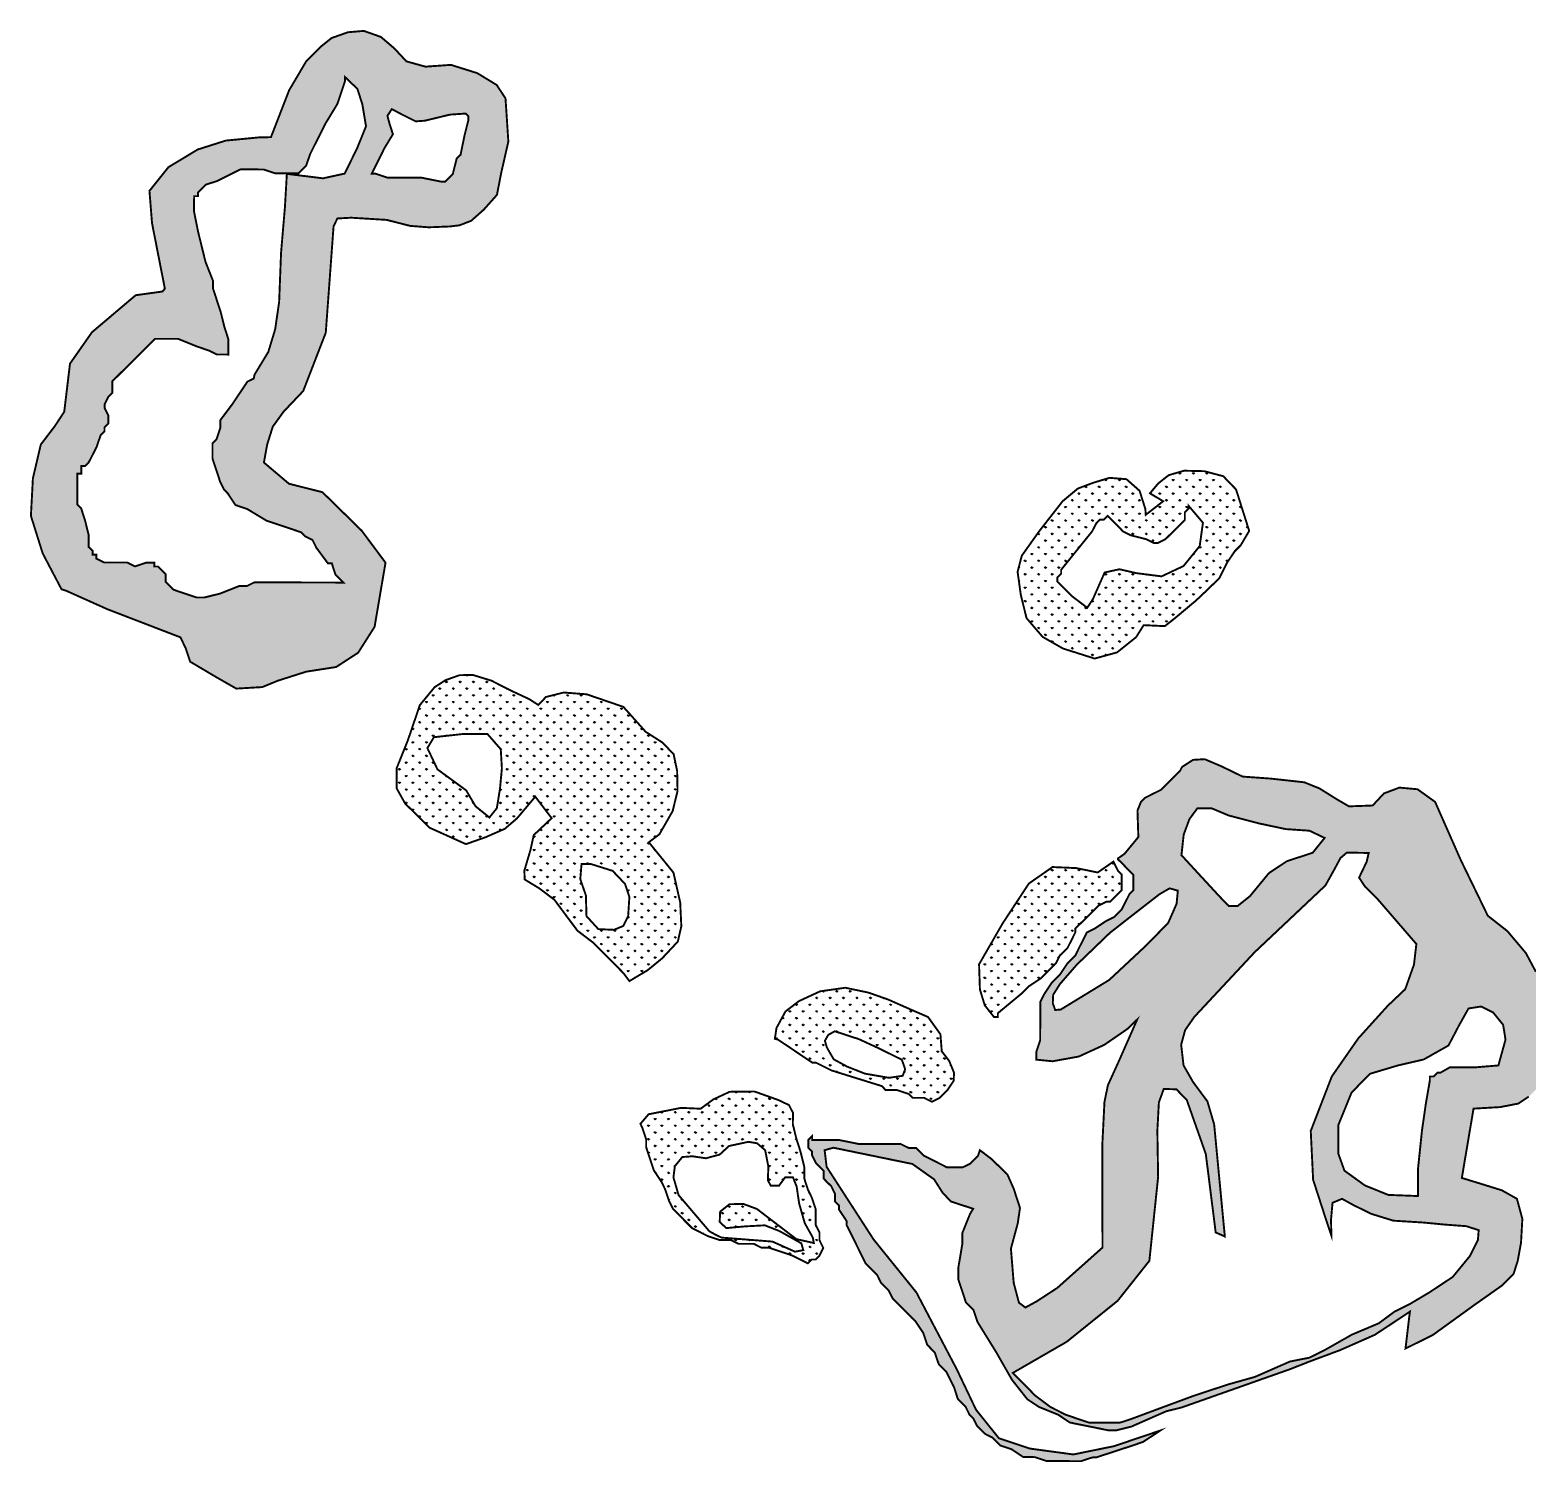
# Model space of a CAD drawing. Header units: metres. Extents: x 319750 to 415268, y 1725605 to 1842937.
# Drawn here: x 357068 to 358642, y 1741852 to 1743358 of the extents above; entities that cross this region are included whole.
import ezdxf

# ---------------------------------------------------------------- set-up
doc = ezdxf.new("R2010")
doc.units = ezdxf.units.M
doc.header["$MEASUREMENT"] = 0
doc.layers.add('MANGROOVES BUFFER ZONE', color=120, linetype='Continuous')

msp = doc.modelspace()

# ---------------------------------------------------------------- hatches: boundary and pattern name
at = {"layer": 'MANGROOVES BUFFER ZONE'}
h = msp.add_hatch(dxfattribs=at)
h.set_pattern_fill('GRASS', color=256, scale=10)
h.paths.add_polyline_path([(357559, 1743184.6), (357563.5, 1743207.8), (357571, 1743240.7), (357568, 1743286.1), (357558.7, 1743300.2), (357538.3, 1743312.6), (357510.6, 1743321.3), (357483.9, 1743319.4), (357463.8, 1743325), (357451.3, 1743338.5), (357437, 1743350.7), (357419.1, 1743357), (357402.4, 1743355.6), (357385.2, 1743349.5), (357374.6, 1743341), (357358.4, 1743324.8), (357340.6, 1743294.6), (357321.5, 1743245.3), (357308.6, 1743245), (357274.1, 1743241.7), (357244.5, 1743232.3), (357213.7, 1743213.7), (357193.8, 1743188.8), (357196.5, 1743154.8), (357210, 1743086), (357207.5, 1743083), (357179.3, 1743079.1), (357133.4, 1743040.2), (357110.3, 1743007.2), (357104.2, 1742956.5), (357094.3, 1742941.4), (357079.6, 1742922.1), (357071.3, 1742886.6), (357069.2, 1742847.1), (357081.6, 1742807.6), (357101.4, 1742769.9), (357106, 1742768.5), (357150, 1742748.8), (357226.4, 1742719.4), (357232, 1742707.6), (357236.6, 1742693.8), (357262.9, 1742678.2), (357285.1, 1742665.5), (357312.4, 1742667.1), (357328.7, 1742673.8), (357358.5, 1742683.3), (357390, 1742688.2), (357413.1, 1742703.2), (357430.4, 1742730.4), (357441.9, 1742797.9), (357416.9, 1742831.5), (357375.6, 1742872), (357340.4, 1742880.9), (357314.1, 1742903.2), (357317.5, 1742922), (357323.4, 1742940.9), (357334.8, 1742956.7), (357355.4, 1742978.4), (357379.1, 1743039.7), (357387.3, 1743151.5), (357391.3, 1743159.8), (357405.7, 1743160.6), (357443.1, 1743158.3), (357467.8, 1743152), (357487.3, 1743150.5), (357509.6, 1743151.4), (357519.6, 1743152.6), (357532, 1743157.4), (357545.2, 1743169.1)])
h.paths.add_polyline_path([(357455.8, 1743202.7), (357443.6, 1743202.8), (357431.5, 1743206.9), (357427.4, 1743206.9), (357440.7, 1743233.6), (357449.7, 1743248.4), (357446.5, 1743258.1), (357443.9, 1743267.7), (357448.5, 1743274.8), (357459.4, 1743269), (357473.6, 1743261.9), (357483.3, 1743262.6), (357509.7, 1743269), (357526.3, 1743270.1), (357529, 1743267.4), (357529, 1743263.3), (357524.9, 1743247.1), (357520.8, 1743226.8), (357516.7, 1743222.8), (357512.6, 1743206.6), (357508.5, 1743202.5), (357504.5, 1743198.5), (357500.4, 1743198.5), (357480.1, 1743202.6)], flags=16)
h.paths.add_polyline_path([(357399, 1743207), (357376.2, 1743202), (357338.2, 1743206.7), (357336.2, 1743172.1), (357332.1, 1743123.6), (357330.1, 1743072.1), (357325.9, 1743043.2), (357318.7, 1743019.5), (357304.3, 1742995.7), (357303.4, 1742991.5), (357296.8, 1742988.3), (357280.5, 1742964), (357268.3, 1742947.8), (357268.3, 1742939.7), (357264.2, 1742927.5), (357260.1, 1742923.5), (357260.1, 1742919.4), (357260.1, 1742907.3), (357264.1, 1742895.1), (357268.1, 1742882.9), (357272.1, 1742874.8), (357276.1, 1742870.7), (357284.2, 1742858.5), (357296.4, 1742854.4), (357316.6, 1742842.2), (357340.9, 1742834), (357353.1, 1742829.9), (357357.1, 1742825.8), (357365.2, 1742821.7), (357369.2, 1742813.6), (357381.3, 1742797.3), (357385.4, 1742797.3), (357389.4, 1742785.1), (357393.5, 1742781), (357397.5, 1742777), (357393.4, 1742777), (357356.9, 1742777.1), (357332.6, 1742777.2), (357320.4, 1742777.2), (357304.2, 1742777.3), (357296.1, 1742773.3), (357288, 1742773.3), (357267.7, 1742765.3), (357251.4, 1742761.3), (357247.4, 1742761.3), (357243.3, 1742761.3), (357231.2, 1742765.4), (357219, 1742769.5), (357215, 1742773.6), (357210.9, 1742777.6), (357210.9, 1742781.7), (357210.9, 1742785.7), (357206.9, 1742789.8), (357202.9, 1742793.9), (357198.8, 1742793.9), (357198.8, 1742798), (357190.7, 1742798), (357178.5, 1742794), (357170.4, 1742798.1), (357166.4, 1742798.1), (357154.2, 1742798.1), (357146.1, 1742798.1), (357138, 1742802.2), (357138, 1742806.3), (357134, 1742806.3), (357134, 1742810.4), (357129.9, 1742814.4), (357129.9, 1742818.5), (357130, 1742826.6), (357126, 1742842.8), (357122, 1742855), (357117.9, 1742859.1), (357117.9, 1742863.2), (357118, 1742871.3), (357118, 1742883.4), (357118, 1742887.5), (357118, 1742891.6), (357122.1, 1742891.5), (357122.1, 1742895.6), (357122.1, 1742899.7), (357126.2, 1742899.6), (357130.2, 1742903.7), (357134.3, 1742911.8), (357138.4, 1742919.9), (357142.5, 1742932), (357146.6, 1742936.1), (357146.6, 1742940.1), (357150.7, 1742944.2), (357150.7, 1742948.2), (357150.7, 1742952.3), (357146.7, 1742960.4), (357146.7, 1742964.5), (357150.8, 1742972.6), (357154.8, 1742976.6), (357154.9, 1742980.7), (357154.9, 1742984.7), (357154.9, 1742988.8), (357159, 1742992.8), (357183.4, 1743017.1), (357195.6, 1743029.2), (357199.7, 1743033.2), (357207.8, 1743033.2), (357211.8, 1743033.2), (357224, 1743033.2), (357244.2, 1743025), (357256.4, 1743020.9), (357264.5, 1743016.8), (357268.6, 1743016.8), (357272.6, 1743016.8), (357276.7, 1743016.7), (357276.7, 1743020.8), (357276.7, 1743024.9), (357276.7, 1743028.9), (357276.7, 1743033), (357272.7, 1743045.2), (357268.7, 1743061.4), (357260.7, 1743085.8), (357260.7, 1743093.9), (357252.7, 1743114.2), (357244.7, 1743146.7), (357240.7, 1743167), (357240.7, 1743175.1), (357240.7, 1743179.1), (357240.8, 1743183.2), (357244.8, 1743183.2), (357244.8, 1743187.2), (357253, 1743195.3), (357265.2, 1743199.3), (357281.4, 1743207.4), (357289.5, 1743211.4), (357297.6, 1743211.4), (357313.9, 1743211.3), (357326, 1743207.2), (357334.1, 1743207.2), (357342.2, 1743207.2), (357346.3, 1743207.2), (357350.4, 1743207.2), (357354.4, 1743211.2), (357358.5, 1743215.2), (357362.6, 1743227.4), (357378.9, 1743259.8), (357391.2, 1743280), (357399.4, 1743304.3), (357399.4, 1743308.4), (357412.3, 1743296.1), (357417.5, 1743280), (357421.4, 1743256.8), (357412.3, 1743234.2)], flags=16)
h = msp.add_hatch(dxfattribs=at)
h.set_pattern_fill('GRASS', color=256, scale=10)
h.paths.add_polyline_path([(358335.8, 1742874.9), (358322.4, 1742888.8), (358302.4, 1742894.1), (358281.1, 1742894.6), (358265, 1742889.9), (358254, 1742881.2), (358245.3, 1742870.8), (358259.2, 1742862.5), (358240.9, 1742848.2), (358240.5, 1742854.3), (358234.4, 1742873.5), (358220.6, 1742885.7), (358202.7, 1742887.1), (358185.7, 1742881.9), (358169.6, 1742875.9), (358153.5, 1742862.5), (358128.5, 1742830.4), (358110.6, 1742805.2), (358106.2, 1742788.3), (358109.6, 1742763.9), (358115.6, 1742739.6), (358132.5, 1742719.9), (358153.8, 1742707.7), (358187.2, 1742697.1), (358210.8, 1742703.6), (358230.8, 1742719.6), (358238.7, 1742732.2), (358260.9, 1742731.2), (358270.9, 1742739), (358293.6, 1742758), (358306, 1742769.7), (358314.2, 1742777.7), (358318.3, 1742781.8), (358326.4, 1742798), (358334.6, 1742810.1), (358340.7, 1742816.2), (358349.6, 1742831.3)])
h.paths.add_polyline_path([(358184.6, 1742830.9), (358188.7, 1742839), (358192.7, 1742843.1), (358196.8, 1742843.1), (358200.9, 1742847.1), (358204.9, 1742843), (358208.9, 1742839), (358213, 1742834.9), (358217, 1742830.8), (358225.1, 1742826.7), (358241.3, 1742822.6), (358249.4, 1742818.5), (358253.5, 1742818.5), (358261.6, 1742822.6), (358273.8, 1742834.7), (358282, 1742842.8), (358282, 1742850.9), (358286.1, 1742854.9), (358286.1, 1742857.5), (358301, 1742839.9), (358297.6, 1742815.4), (358280.6, 1742794.4), (358257.5, 1742783.5), (358231, 1742786.9), (358213.3, 1742791), (358197.7, 1742787.6), (358185.4, 1742759.7), (358179.4, 1742750.5), (358164.1, 1742762.1), (358151.9, 1742774.3), (358147.9, 1742778.3), (358147.9, 1742782.4), (358152, 1742786.4), (358152, 1742790.5)], flags=16)
h = msp.add_hatch(dxfattribs=at)
h.set_pattern_fill('GRASS', color=256, scale=10)
h.paths.add_polyline_path([(357743.7, 1742536.8), (357748.8, 1742557.8), (357748.4, 1742578.8), (357744.7, 1742596.6), (357732.8, 1742608.9), (357715.3, 1742620.1), (357691.9, 1742646.3), (357653.4, 1742659.5), (357629.2, 1742661.4), (357610.5, 1742656.7), (357602.5, 1742648.3), (357593, 1742654.4), (357572.5, 1742664), (357553.1, 1742673.9), (357533.5, 1742679.9), (357519.6, 1742679.6), (357505, 1742674.4), (357493.5, 1742667), (357478, 1742648.2), (357465.3, 1742610.9), (357453.7, 1742582.1), (357453.7, 1742560.5), (357462.5, 1742544.7), (357488.3, 1742519.2), (357526.4, 1742502), (357546.9, 1742509.2), (357567.3, 1742518.1), (357580.1, 1742529.1), (357599.3, 1742551.9), (357616.5, 1742529.3), (357597.7, 1742511.5), (357594.2, 1742495.7), (357587.8, 1742474), (357588.2, 1742464.8), (357603.2, 1742455.7), (357619.4, 1742443.5), (357631.5, 1742427.2), (357643.6, 1742411), (357659.8, 1742398.7), (357676, 1742382.5), (357692.1, 1742366.2), (357698.2, 1742358), (357717.3, 1742369.4), (357732.5, 1742381.8), (357749.1, 1742399.5), (357752.8, 1742415.7), (357751.6, 1742440.7), (357744.5, 1742472.1), (357718.6, 1742504), (357729.8, 1742512.4)])
h.paths.add_polyline_path([(357680.6, 1742473.9), (357693.6, 1742460.2), (357698.2, 1742446.5), (357696.9, 1742426.3), (357691.7, 1742415.9), (357681.9, 1742411.9), (357665.6, 1742412.6), (357653.1, 1742426.3), (357652.5, 1742447.8), (357646.6, 1742465.4), (357647.9, 1742481.1), (357657.7, 1742481.1)], flags=16)
h.paths.add_polyline_path([(357558.9, 1742539.8), (357551.1, 1742530), (357536.5, 1742541.8), (357526.7, 1742558.5), (357496.5, 1742580.6), (357485.9, 1742603), (357492.8, 1742614.4), (357522.6, 1742617.7), (357549.1, 1742617.7), (357563, 1742601.8), (357564.2, 1742581.8), (357562.2, 1742560.2)], flags=16)
h = msp.add_hatch(dxfattribs=at)
h.set_pattern_fill('GRASS', color=256, scale=10)
h.paths.add_polyline_path([(358620.9, 1742410.6), (358600.4, 1742426.7), (358572.1, 1742485), (358545, 1742546.4), (358526.5, 1742559.7), (358507.4, 1742561.4), (358491.2, 1742555.3), (358479.4, 1742542.6), (358454.5, 1742541.7), (358441.6, 1742549.2), (358423.6, 1742560.5), (358407.5, 1742567), (358372.1, 1742570.9), (358342.7, 1742573), (358320.5, 1742583.8), (358302.8, 1742591.3), (358290.6, 1742590.6), (358279, 1742583.1), (358277, 1742579.1), (358268.8, 1742571), (358264.8, 1742567), (358256.6, 1742558.9), (358248.5, 1742554.9), (358240.4, 1742550.8), (358235.8, 1742546.3), (358232.2, 1742537.3), (358233.1, 1742509.4), (358218.6, 1742491.8), (358211.7, 1742487), (358211.7, 1742486), (358215.8, 1742482), (358219.8, 1742477.9), (358223.9, 1742473.8), (358227.9, 1742469.7), (358227.9, 1742461.6), (358227.8, 1742453.5), (358223.8, 1742449.5), (358219.7, 1742441.4), (358215.6, 1742433.3), (358207.5, 1742425.2), (358199.3, 1742421.2), (358187.1, 1742413.1), (358179, 1742409.1), (358174.9, 1742401), (358170.8, 1742392.9), (358166.8, 1742384.8), (358158.6, 1742376.7), (358150.5, 1742364.5), (358142.3, 1742356.5), (358134.2, 1742344.3), (358130.1, 1742336.2), (358130.1, 1742332.2), (358130, 1742324), (358130, 1742320), (358130, 1742315.9), (358130, 1742311.9), (358129.9, 1742295.6), (358125.8, 1742283.5), (358125.8, 1742275.4), (358143, 1742273.7), (358170.6, 1742278.7), (358197.4, 1742291), (358221.5, 1742307.6), (358231.9, 1742317.6), (358212.8, 1742274.2), (358201.1, 1742248.5), (358197.5, 1742231), (358195.3, 1742187), (358195.4, 1742077.8), (358147.9, 1742035.4), (358126.3, 1742021.3), (358114.4, 1742014.8), (358107.6, 1742019.9), (358102.1, 1742040.8), (358099.2, 1742076.7), (358106.4, 1742103.4), (358108.7, 1742119.5), (358102.2, 1742139.5), (358095.5, 1742154.7), (358078.8, 1742170.9), (358066.6, 1742180.2), (358064.6, 1742174.2), (358056.5, 1742166.1), (358048.3, 1742162.1), (358040.2, 1742162.1), (358032.1, 1742162.1), (358024, 1742166.2), (358015.9, 1742170.3), (358007.8, 1742174.4), (357999.7, 1742182.5), (357991.6, 1742182.6), (357983.5, 1742186.6), (357971.4, 1742186.7), (357955.1, 1742186.7), (357938.9, 1742186.8), (357918.6, 1742190.9), (357902.4, 1742191), (357890.3, 1742191), (357890.3, 1742195.1), (357886.2, 1742191), (357886.2, 1742187), (357886.2, 1742182.9), (357890.2, 1742178.9), (357890.2, 1742174.8), (357894.2, 1742166.7), (357898.3, 1742162.6), (357902.3, 1742158.5), (357902.3, 1742150.4), (357906.3, 1742146.3), (357910.4, 1742142.3), (357914.4, 1742134.1), (357914.4, 1742130.1), (357914.4, 1742126), (357918.4, 1742122), (357918.4, 1742117.9), (357926.5, 1742105.7), (357926.4, 1742101.6), (357930.5, 1742093.5), (357934.5, 1742085.4), (357938.5, 1742077.3), (357942.5, 1742069.1), (357946.6, 1742061), (357950.6, 1742056.9), (357958.7, 1742048.8), (357962.7, 1742040.7), (357970.8, 1742032.5), (357974.8, 1742024.4), (357982.9, 1742016.3), (357991, 1742008.1), (357995, 1742004), (357999.1, 1742000), (358007.2, 1741987.8), (358011.2, 1741975.6), (358019.2, 1741967.4), (358023.3, 1741955.3), (358031.3, 1741947.1), (358035.4, 1741939), (358039.4, 1741930.9), (358043.4, 1741918.7), (358051.5, 1741910.5), (358055.5, 1741902.4), (358059.6, 1741898.3), (358063.6, 1741890.2), (358071.7, 1741882.1), (358079.8, 1741878), (358087.9, 1741869.8), (358100, 1741865.7), (358112.1, 1741857.6), (358124.3, 1741857.5), (358136.5, 1741853.4), (358148.6, 1741853.4), (358160.8, 1741853.3), (358173, 1741853.3), (358185.2, 1741857.3), (358189.2, 1741857.3), (358201.4, 1741861.3), (358213.6, 1741865.3), (358225.8, 1741869.3), (358237.9, 1741873.4), (358250.1, 1741881.4), (358256.3, 1741885.5), (358207.5, 1741869), (358164.8, 1741860.3), (358119.1, 1741866.5), (358086.6, 1741877.3), (358062.6, 1741907.2), (358042.2, 1741950), (357999.8, 1742030.7), (357954.9, 1742086.3), (357905.5, 1742162.7), (357903.4, 1742180.2), (357912.6, 1742182.8), (357995.7, 1742165.7), (358018.5, 1742149.5), (358027.2, 1742135.8), (358036, 1742126.3), (358059.5, 1742118.6), (358056.3, 1742113.4), (358048.1, 1742093.1), (358048, 1742080.9), (358043.9, 1742056.6), (358043.9, 1742044.4), (358047.9, 1742032.2), (358051.9, 1742020.1), (358060, 1742011.9), (358064, 1741999.7), (358084.1, 1741967.2), (358100.3, 1741938.8), (358116.4, 1741918.4), (358128.6, 1741910.3), (358148.8, 1741902.1), (358161, 1741893.9), (358181.2, 1741889.8), (358201.5, 1741885.7), (358209.6, 1741885.6), (358225.8, 1741889.6), (358262.4, 1741905.7), (358278.6, 1741909.7), (358335.5, 1741929.8), (358392.4, 1741949.9), (358412.7, 1741957.9), (358445.2, 1741970), (358481.7, 1741986.1), (358518.6, 1742010.5), (358517.9, 1742005.7), (358513.9, 1741971.7), (358518.2, 1741973.8), (358534.4, 1741981.8), (358542.6, 1741985.9), (358587.3, 1742018.2), (358615.8, 1742038.3), (358627.3, 1742049.8), (358631.8, 1742063.6), (358635.3, 1742083), (358636.7, 1742108), (358631, 1742129.1), (358615.2, 1742138), (358593.4, 1742144.8), (358573.1, 1742151), (358585.4, 1742223.9), (358613.3, 1742225.5), (358632.4, 1742229.2), (358643.4, 1742236.5), (358657.3, 1742250.2), (358665.9, 1742267.2), (358668.7, 1742294.1), (358671.1, 1742319.2), (358662.4, 1742342.5), (358650.9, 1742367.8), (358640.4, 1742387.5)])
h.paths.add_polyline_path([(358355.4, 1742388.4), (358429.7, 1742458.5), (358438.8, 1742474.8), (358445.5, 1742487.3), (358452.2, 1742493.1), (358475.2, 1742492.7), (358473.1, 1742483.5), (358465.1, 1742466.8), (358471.4, 1742457.2), (358484.8, 1742443.9), (358525.3, 1742397), (358522.8, 1742375.3), (358513.6, 1742349.5), (358495.2, 1742332), (358464.3, 1742297.8), (358436.4, 1742257.7), (358414.3, 1742200.4), (358416.8, 1742149.1), (358428, 1742114.5), (358436, 1742090.3), (358435.6, 1742107), (358437.2, 1742124.9), (358447.2, 1742129.1), (358459.3, 1742122.4), (358478.1, 1742113.2), (358501.1, 1742106.1), (358533.2, 1742104.1), (358554.9, 1742102), (358577.9, 1742100.3), (358590.8, 1742096.1), (358590, 1742085.7), (358581.6, 1742069), (358563.5, 1742046.9), (358538.7, 1742030.5), (358518.3, 1742018.4), (358502.1, 1742010.3), (358485.8, 1741998.2), (358457.4, 1741986.2), (358428.9, 1741970), (358412.7, 1741962), (358392.4, 1741958), (358355.8, 1741941.9), (358327.4, 1741933.9), (358290.8, 1741921.8), (358258.4, 1741909.8), (358225.9, 1741897.7), (358213.7, 1741893.7), (358209.6, 1741893.7), (358201.5, 1741893.8), (358193.4, 1741893.8), (358181.2, 1741893.8), (358156.9, 1741902), (358140.7, 1741910.2), (358124.5, 1741922.4), (358112.4, 1741934.7), (358101.1, 1741946), (358157.9, 1741978.8), (358211.3, 1742021.8), (358244.7, 1742063.9), (358253.9, 1742152.1), (358253.1, 1742200.9), (358254.7, 1742230.5), (358259.8, 1742244.6), (358273.1, 1742244.2), (358284, 1742233), (358304, 1742176.2), (358314.4, 1742093.7), (358324, 1742089.5), (358312.8, 1742207.3), (358305.7, 1742231.5), (358290.6, 1742251.9), (358280.6, 1742269.4), (358278.1, 1742291.1), (358282.3, 1742306.5), (358291.9, 1742320.3)], flags=16)
h.paths.add_polyline_path([(358328.1, 1742436.9), (358318.4, 1742447), (358297.8, 1742469.3), (358278.4, 1742490.4), (358280.8, 1742512.1), (358286.8, 1742528.3), (358295.2, 1742539.7), (358310, 1742539.7), (358328.1, 1742532.1), (358360.2, 1742523.7), (358388, 1742517.8), (358412.9, 1742516.1), (358428.9, 1742508.5), (358416.3, 1742492.9), (358389.3, 1742484.1), (358370.3, 1742471.5), (358350.5, 1742447.4), (358337.4, 1742436.9)], flags=16)
h.paths.add_polyline_path([(358264.4, 1742419), (358240.4, 1742394.6), (358202.5, 1742359.2), (358151.6, 1742328.1), (358145.7, 1742327.6), (358143.2, 1742334.8), (358143.6, 1742343.6), (358150.8, 1742355), (358168.4, 1742375.2), (358203.4, 1742408.9), (358255.4, 1742449.4), (358266, 1742455.5), (358274.6, 1742453.1), (358273.3, 1742439.2)], flags=16)
h.paths.add_polyline_path([(358476.5, 1742260.5), (358505.9, 1742269.3), (358533.1, 1742275.6), (358559.1, 1742290.3), (358569.6, 1742310.4), (358580.1, 1742329.2), (358593.5, 1742331.3), (358606, 1742325), (358616.5, 1742312), (358619, 1742296.5), (358611.5, 1742269.3), (358585.9, 1742267.2), (358560.3, 1742267.2), (358550.6, 1742261.7), (358547.6, 1742261.7), (358543.5, 1742257.7), (358539.5, 1742257.7), (358539.5, 1742253.6), (358535.3, 1742229.3), (358531.2, 1742200.9), (358527, 1742160.4), (358526.9, 1742132), (358495.8, 1742133.2), (358471.1, 1742143.2), (358449.7, 1742158.7), (358443.4, 1742176.3), (358443.4, 1742206.9), (358457.2, 1742240.8)], flags=16)
h = msp.add_hatch(dxfattribs=at)
h.set_pattern_fill('GRASS', color=256, scale=10)
h.paths.add_polyline_path([(358199.4, 1742441.4), (358203.5, 1742441.4), (358211.6, 1742449.5), (358215.7, 1742453.6), (358215.7, 1742457.6), (358215.7, 1742465.7), (358215.7, 1742469.8), (358211.7, 1742473.9), (358207.7, 1742482), (358206.9, 1742483.6), (358190.4, 1742472.2), (358167.8, 1742476.8), (358142.9, 1742477.9), (358118, 1742460.5), (358090.4, 1742418.5), (358065.7, 1742375.6), (358066.6, 1742349.2), (358071.7, 1742332.5), (358081.4, 1742320.2), (358085.4, 1742320.1), (358085.4, 1742324.2), (358109.8, 1742344.4), (358118, 1742352.5), (358130.2, 1742360.6), (358138.3, 1742368.6), (358146.5, 1742376.7), (358150.5, 1742384.8), (358158.7, 1742392.9), (358162.8, 1742401), (358166.8, 1742409.1), (358166.9, 1742413.2), (358175, 1742421.2), (358179.1, 1742425.3), (358183.1, 1742429.3), (358187.2, 1742433.4), (358191.3, 1742437.4)])
h = msp.add_hatch(dxfattribs=at)
h.set_pattern_fill('GRASS', color=256, scale=10)
h.paths.add_polyline_path([(357949.4, 1742345.9), (357925.1, 1742351), (357898.6, 1742347.2), (357876.5, 1742337), (357862.2, 1742326), (357852.8, 1742308.7), (357851.1, 1742297.3), (357854.1, 1742296.6), (357866.3, 1742288.5), (357878.4, 1742280.3), (357890.5, 1742272.2), (357894.6, 1742272.1), (357910.8, 1742264), (357963.5, 1742247.6), (357967.5, 1742243.5), (357979.7, 1742243.4), (357991.8, 1742239.3), (357995.9, 1742235.3), (358008, 1742235.2), (358016.1, 1742231.1), (358024.3, 1742235.2), (358028.3, 1742239.2), (358032.4, 1742243.3), (358039, 1742253.1), (358039.4, 1742261.6), (358034.4, 1742273.9), (358026.5, 1742284.2), (358025.1, 1742302.1), (358012.1, 1742320.2), (357993, 1742328.5), (357970.2, 1742338.6)])
h.paths.add_polyline_path([(357939.8, 1742296.8), (357960.8, 1742287.1), (357984.6, 1742275.3), (357988, 1742265.3), (357985.4, 1742258.4), (357971, 1742256.3), (357945.7, 1742260.7), (357927, 1742268.1), (357912.9, 1742275.8), (357905.7, 1742288.3), (357903.7, 1742295.3), (357907.2, 1742301.4), (357913.9, 1742305.2), (357921.3, 1742302.9)], flags=16)
h = msp.add_hatch(dxfattribs=at)
h.set_pattern_fill('GRASS', color=256, scale=10)
h.paths.add_polyline_path([(357854.9, 1742232.9), (357829.7, 1742241.9), (357803.6, 1742241.6), (357786.4, 1742233.6), (357773.1, 1742223.8), (357752.6, 1742224.7), (357718.4, 1742218), (357709.8, 1742207.9), (357711.8, 1742203.8), (357715.8, 1742191.7), (357715.8, 1742183.5), (357719.8, 1742171.4), (357723.8, 1742159.2), (357731.9, 1742147), (357735.9, 1742138.8), (357739.9, 1742126.7), (357744, 1742118.5), (357752.1, 1742110.4), (357756.1, 1742106.3), (357764.2, 1742098.2), (357772.3, 1742094.1), (357780.4, 1742090), (357792.5, 1742085.9), (357804.7, 1742085.9), (357812.8, 1742081.8), (357820.9, 1742081.7), (357829, 1742081.7), (357837.1, 1742077.6), (357845.2, 1742077.6), (357857.4, 1742073.5), (357869.5, 1742069.4), (357877.6, 1742065.3), (357885.7, 1742061.2), (357889.8, 1742065.3), (357893.9, 1742065.3), (357897.9, 1742069.3), (357902, 1742077.4), (357898, 1742085.5), (357898, 1742093.6), (357894, 1742101.8), (357894, 1742118), (357890, 1742130.2), (357886, 1742138.3), (357882, 1742150.5), (357882, 1742162.7), (357878, 1742178.9), (357874, 1742191.1), (357870, 1742207.3), (357870.1, 1742219.5), (357866, 1742227.6)])
h.paths.add_polyline_path([(357832.4, 1742187.5), (357840.9, 1742180.2), (357844.3, 1742162.9), (357843.7, 1742148.7), (357846.8, 1742142.8), (357855.4, 1742142.8), (357861.8, 1742151.6), (357870.1, 1742151.8), (357874, 1742142), (357876.6, 1742124.2), (357882.5, 1742103.5), (357891, 1742088.3), (357892.1, 1742082.6), (357873.7, 1742086.7), (357832.1, 1742118.5), (357817.9, 1742123.7), (357803.4, 1742123.4), (357793.6, 1742115.6), (357793.1, 1742104.8), (357800, 1742098.3), (357819.7, 1742100.1), (357840.6, 1742101.2), (357855.9, 1742095.2), (357878.9, 1742082.3), (357881, 1742075.1), (357872.2, 1742073.5), (357848.6, 1742084.1), (357818.1, 1742086.5), (357795.1, 1742088.3), (357789.2, 1742091.1), (357782.2, 1742095), (357749.9, 1742133), (357744.5, 1742151.6), (357746, 1742163.4), (357753.8, 1742173), (357764.4, 1742173.8), (357778.6, 1742171.7), (357793.1, 1742175.6), (357802.9, 1742184.6), (357823.3, 1742189)], flags=16)

# ---------------------------------------------------------------- linework, layer by layer
at = {"layer": 'MANGROOVES BUFFER ZONE', "const_width": 2}
for points in [[(357559, 1743184.6), (357563.5, 1743207.8), (357571, 1743240.7), (357568, 1743286.1), (357558.7, 1743300.2), (357538.3, 1743312.6), (357510.6, 1743321.3), (357483.9, 1743319.4), (357463.8, 1743325), (357451.3, 1743338.5), (357437, 1743350.7), (357419.1, 1743357), (357402.4, 1743355.6), (357385.2, 1743349.5), (357374.6, 1743341), (357358.4, 1743324.8), (357340.6, 1743294.6), (357321.5, 1743245.3), (357308.6, 1743245), (357274.1, 1743241.7), (357244.5, 1743232.3), (357213.7, 1743213.7), (357193.8, 1743188.8), (357196.5, 1743154.8), (357210, 1743086), (357207.5, 1743083), (357179.3, 1743079.1), (357133.4, 1743040.2), (357110.3, 1743007.2), (357104.2, 1742956.5), (357094.3, 1742941.4), (357079.6, 1742922.1), (357071.3, 1742886.6), (357069.2, 1742847.1), (357081.6, 1742807.6), (357101.4, 1742769.9), (357106, 1742768.5), (357150, 1742748.8), (357226.4, 1742719.4), (357232, 1742707.6), (357236.6, 1742693.8), (357262.9, 1742678.2), (357285.1, 1742665.5), (357312.4, 1742667.1), (357328.7, 1742673.8), (357358.5, 1742683.3), (357390, 1742688.2), (357413.1, 1742703.2), (357430.4, 1742730.4), (357441.9, 1742797.9), (357416.9, 1742831.5), (357375.6, 1742872), (357340.4, 1742880.9), (357314.1, 1742903.2), (357317.5, 1742922), (357323.4, 1742940.9), (357334.8, 1742956.7), (357355.4, 1742978.4), (357379.1, 1743039.7), (357387.3, 1743151.5), (357391.3, 1743159.8), (357405.7, 1743160.6), (357443.1, 1743158.3), (357467.8, 1743152), (357487.3, 1743150.5), (357509.6, 1743151.4), (357519.6, 1743152.6), (357532, 1743157.4), (357545.2, 1743169.1), (357559, 1743184.6)], [(357399, 1743207), (357376.2, 1743202), (357338.2, 1743206.7), (357336.2, 1743172.1), (357332.1, 1743123.6), (357330.1, 1743072.1), (357325.9, 1743043.2), (357318.7, 1743019.5), (357304.3, 1742995.7), (357303.4, 1742991.5), (357296.8, 1742988.3), (357280.5, 1742964), (357268.3, 1742947.8), (357268.3, 1742939.7), (357264.2, 1742927.5), (357260.1, 1742923.5), (357260.1, 1742919.4), (357260.1, 1742907.3), (357264.1, 1742895.1), (357268.1, 1742882.9), (357272.1, 1742874.8), (357276.1, 1742870.7), (357284.2, 1742858.5), (357296.4, 1742854.4), (357316.6, 1742842.2), (357340.9, 1742834), (357353.1, 1742829.9), (357357.1, 1742825.8), (357365.2, 1742821.7), (357369.2, 1742813.6), (357381.3, 1742797.3), (357385.4, 1742797.3), (357389.4, 1742785.1), (357393.5, 1742781), (357397.5, 1742777), (357393.4, 1742777), (357356.9, 1742777.1), (357332.6, 1742777.2), (357320.4, 1742777.2), (357304.2, 1742777.3), (357296.1, 1742773.3), (357288, 1742773.3), (357267.7, 1742765.3), (357251.4, 1742761.3), (357247.4, 1742761.3), (357243.3, 1742761.3), (357231.2, 1742765.4), (357219, 1742769.5), (357215, 1742773.6), (357210.9, 1742777.6), (357210.9, 1742781.7), (357210.9, 1742785.7), (357206.9, 1742789.8), (357202.9, 1742793.9), (357198.8, 1742793.9), (357198.8, 1742798), (357190.7, 1742798), (357178.5, 1742794), (357170.4, 1742798.1), (357166.4, 1742798.1), (357154.2, 1742798.1), (357146.1, 1742798.1), (357138, 1742802.2), (357138, 1742806.3), (357134, 1742806.3), (357134, 1742810.4), (357129.9, 1742814.4), (357129.9, 1742818.5), (357130, 1742826.6), (357126, 1742842.8), (357122, 1742855), (357117.9, 1742859.1), (357117.9, 1742863.2), (357118, 1742871.3), (357118, 1742883.4), (357118, 1742887.5), (357118, 1742891.6), (357122.1, 1742891.5), (357122.1, 1742895.6), (357122.1, 1742899.7), (357126.2, 1742899.6), (357130.2, 1742903.7), (357134.3, 1742911.8), (357138.4, 1742919.9), (357142.5, 1742932), (357146.6, 1742936.1), (357146.6, 1742940.1), (357150.7, 1742944.2), (357150.7, 1742948.2), (357150.7, 1742952.3), (357146.7, 1742960.4), (357146.7, 1742964.5), (357150.8, 1742972.6), (357154.8, 1742976.6), (357154.9, 1742980.7), (357154.9, 1742984.7), (357154.9, 1742988.8), (357159, 1742992.8), (357183.4, 1743017.1), (357195.6, 1743029.2), (357199.7, 1743033.2), (357207.8, 1743033.2), (357211.8, 1743033.2), (357224, 1743033.2), (357244.2, 1743025), (357256.4, 1743020.9), (357264.5, 1743016.8), (357268.6, 1743016.8), (357272.6, 1743016.8), (357276.7, 1743016.7), (357276.7, 1743020.8), (357276.7, 1743024.9), (357276.7, 1743028.9), (357276.7, 1743033), (357272.7, 1743045.2), (357268.7, 1743061.4), (357260.7, 1743085.8), (357260.7, 1743093.9), (357252.7, 1743114.2), (357244.7, 1743146.7), (357240.7, 1743167), (357240.7, 1743175.1), (357240.7, 1743179.1), (357240.8, 1743183.2), (357244.8, 1743183.2), (357244.8, 1743187.2), (357253, 1743195.3), (357265.2, 1743199.3), (357281.4, 1743207.4), (357289.5, 1743211.4), (357297.6, 1743211.4), (357313.9, 1743211.3), (357326, 1743207.2), (357334.1, 1743207.2), (357342.2, 1743207.2), (357346.3, 1743207.2), (357350.4, 1743207.2), (357354.4, 1743211.2), (357358.5, 1743215.2), (357362.6, 1743227.4), (357378.9, 1743259.8), (357391.2, 1743280), (357399.4, 1743304.3), (357399.4, 1743308.4), (357412.3, 1743296.1), (357417.5, 1743280), (357421.4, 1743256.8), (357412.3, 1743234.2), (357399, 1743207)], [(357455.8, 1743202.7), (357443.6, 1743202.8), (357431.5, 1743206.9), (357427.4, 1743206.9), (357440.7, 1743233.6), (357449.7, 1743248.4), (357446.5, 1743258.1), (357443.9, 1743267.7), (357448.5, 1743274.8), (357459.4, 1743269), (357473.6, 1743261.9), (357483.3, 1743262.6), (357509.7, 1743269), (357526.3, 1743270.1), (357529, 1743267.4), (357529, 1743263.3), (357524.9, 1743247.1), (357520.8, 1743226.8), (357516.7, 1743222.8), (357512.6, 1743206.6), (357508.5, 1743202.5), (357504.5, 1743198.5), (357500.4, 1743198.5), (357480.1, 1743202.6), (357455.8, 1743202.7)], [(358335.8, 1742874.9), (358322.4, 1742888.8), (358302.4, 1742894.1), (358281.1, 1742894.6), (358265, 1742889.9), (358254, 1742881.2), (358245.3, 1742870.8), (358259.2, 1742862.5), (358240.9, 1742848.2), (358240.5, 1742854.3), (358234.4, 1742873.5), (358220.6, 1742885.7), (358202.7, 1742887.1), (358185.7, 1742881.9), (358169.6, 1742875.9), (358153.5, 1742862.5), (358128.5, 1742830.4), (358110.6, 1742805.2), (358106.2, 1742788.3), (358109.6, 1742763.9), (358115.6, 1742739.6), (358132.5, 1742719.9), (358153.8, 1742707.7), (358187.2, 1742697.1), (358210.8, 1742703.6), (358230.8, 1742719.6), (358238.7, 1742732.2), (358260.9, 1742731.2), (358270.9, 1742739), (358293.6, 1742758), (358306, 1742769.7), (358314.2, 1742777.7), (358318.3, 1742781.8), (358326.4, 1742798), (358334.6, 1742810.1), (358340.7, 1742816.2), (358349.6, 1742831.3), (358335.8, 1742874.9)], [(358184.6, 1742830.9), (358188.7, 1742839), (358192.7, 1742843.1), (358196.8, 1742843.1), (358200.9, 1742847.1), (358204.9, 1742843), (358208.9, 1742839), (358213, 1742834.9), (358217, 1742830.8), (358225.1, 1742826.7), (358241.3, 1742822.6), (358249.4, 1742818.5), (358253.5, 1742818.5), (358261.6, 1742822.6), (358273.8, 1742834.7), (358282, 1742842.8), (358282, 1742850.9), (358286.1, 1742854.9), (358286.1, 1742857.5), (358301, 1742839.9), (358297.6, 1742815.4), (358280.6, 1742794.4), (358257.5, 1742783.5), (358231, 1742786.9), (358213.3, 1742791), (358197.7, 1742787.6), (358185.4, 1742759.7), (358179.4, 1742750.5), (358164.1, 1742762.1), (358151.9, 1742774.3), (358147.9, 1742778.3), (358147.9, 1742782.4), (358152, 1742786.4), (358152, 1742790.5), (358184.6, 1742830.9)], [(357743.7, 1742536.8), (357748.8, 1742557.8), (357748.4, 1742578.8), (357744.7, 1742596.6), (357732.8, 1742608.9), (357715.3, 1742620.1), (357691.9, 1742646.3), (357653.4, 1742659.5), (357629.2, 1742661.4), (357610.5, 1742656.7), (357602.5, 1742648.3), (357593, 1742654.4), (357572.5, 1742664), (357553.1, 1742673.9), (357533.5, 1742679.9), (357519.6, 1742679.6), (357505, 1742674.4), (357493.5, 1742667), (357478, 1742648.2), (357465.3, 1742610.9), (357453.7, 1742582.1), (357453.7, 1742560.5), (357462.5, 1742544.7), (357488.3, 1742519.2), (357526.4, 1742502), (357546.9, 1742509.2), (357567.3, 1742518.1), (357580.1, 1742529.1), (357599.3, 1742551.9), (357616.5, 1742529.3), (357597.7, 1742511.5), (357594.2, 1742495.7), (357587.8, 1742474), (357588.2, 1742464.8), (357603.2, 1742455.7), (357619.4, 1742443.5), (357631.5, 1742427.2), (357643.6, 1742411), (357659.8, 1742398.7), (357676, 1742382.5), (357692.1, 1742366.2), (357698.2, 1742358), (357717.3, 1742369.4), (357732.5, 1742381.8), (357749.1, 1742399.5), (357752.8, 1742415.7), (357751.6, 1742440.7), (357744.5, 1742472.1), (357718.6, 1742504), (357729.8, 1742512.4), (357743.7, 1742536.8)], [(357558.9, 1742539.8), (357551.1, 1742530), (357536.5, 1742541.8), (357526.7, 1742558.5), (357496.5, 1742580.6), (357485.9, 1742603), (357492.8, 1742614.4), (357522.6, 1742617.7), (357549.1, 1742617.7), (357563, 1742601.8), (357564.2, 1742581.8), (357562.2, 1742560.2), (357558.9, 1742539.8)], [(358328.1, 1742436.9), (358318.4, 1742447), (358297.8, 1742469.3), (358278.4, 1742490.4), (358280.8, 1742512.1), (358286.8, 1742528.3), (358295.2, 1742539.7), (358310, 1742539.7), (358328.1, 1742532.1), (358360.2, 1742523.7), (358388, 1742517.8), (358412.9, 1742516.1), (358428.9, 1742508.5), (358416.3, 1742492.9), (358389.3, 1742484.1), (358370.3, 1742471.5), (358350.5, 1742447.4), (358337.4, 1742436.9), (358328.1, 1742436.9)], [(358355.4, 1742388.4), (358429.7, 1742458.5), (358438.8, 1742474.8), (358445.5, 1742487.3), (358452.2, 1742493.1), (358475.2, 1742492.7), (358473.1, 1742483.5), (358465.1, 1742466.8), (358471.4, 1742457.2), (358484.8, 1742443.9), (358525.3, 1742397), (358522.8, 1742375.3), (358513.6, 1742349.5), (358495.2, 1742332), (358464.3, 1742297.8), (358436.4, 1742257.7), (358414.3, 1742200.4), (358416.8, 1742149.1), (358428, 1742114.5), (358436, 1742090.3), (358435.6, 1742107), (358437.2, 1742124.9), (358447.2, 1742129.1), (358459.3, 1742122.4), (358478.1, 1742113.2), (358501.1, 1742106.1), (358533.2, 1742104.1), (358554.9, 1742102), (358577.9, 1742100.3), (358590.8, 1742096.1), (358590, 1742085.7), (358581.6, 1742069), (358563.5, 1742046.9), (358538.7, 1742030.5), (358518.3, 1742018.4), (358502.1, 1742010.3), (358485.8, 1741998.2), (358457.4, 1741986.2), (358428.9, 1741970), (358412.7, 1741962), (358392.4, 1741958), (358355.8, 1741941.9), (358327.4, 1741933.9), (358290.8, 1741921.8), (358258.4, 1741909.8), (358225.9, 1741897.7), (358213.7, 1741893.7), (358209.6, 1741893.7), (358201.5, 1741893.8), (358193.4, 1741893.8), (358181.2, 1741893.8), (358156.9, 1741902), (358140.7, 1741910.2), (358124.5, 1741922.4), (358112.4, 1741934.7), (358101.1, 1741946), (358157.9, 1741978.8), (358211.3, 1742021.8), (358244.7, 1742063.9), (358253.9, 1742152.1), (358253.1, 1742200.9), (358254.7, 1742230.5), (358259.8, 1742244.6), (358273.1, 1742244.2), (358284, 1742233), (358304, 1742176.2), (358314.4, 1742093.7), (358324, 1742089.5), (358312.8, 1742207.3), (358305.7, 1742231.5), (358290.6, 1742251.9), (358280.6, 1742269.4), (358278.1, 1742291.1), (358282.3, 1742306.5), (358291.9, 1742320.3), (358355.4, 1742388.4)], [(357680.6, 1742473.9), (357693.6, 1742460.2), (357698.2, 1742446.5), (357696.9, 1742426.3), (357691.7, 1742415.9), (357681.9, 1742411.9), (357665.6, 1742412.6), (357653.1, 1742426.3), (357652.5, 1742447.8), (357646.6, 1742465.4), (357647.9, 1742481.1), (357657.7, 1742481.1), (357680.6, 1742473.9)], [(358199.4, 1742441.4), (358203.5, 1742441.4), (358211.6, 1742449.5), (358215.7, 1742453.6), (358215.7, 1742457.6), (358215.7, 1742465.7), (358215.7, 1742469.8), (358211.7, 1742473.9), (358207.7, 1742482), (358206.9, 1742483.6), (358190.4, 1742472.2), (358167.8, 1742476.8), (358142.9, 1742477.9), (358118, 1742460.5), (358090.4, 1742418.5), (358065.7, 1742375.6), (358066.6, 1742349.2), (358071.7, 1742332.5), (358081.4, 1742320.2), (358085.4, 1742320.1), (358085.4, 1742324.2), (358109.8, 1742344.4), (358118, 1742352.5), (358130.2, 1742360.6), (358138.3, 1742368.6), (358146.5, 1742376.7), (358150.5, 1742384.8), (358158.7, 1742392.9), (358162.8, 1742401), (358166.8, 1742409.1), (358166.9, 1742413.2), (358175, 1742421.2), (358179.1, 1742425.3), (358183.1, 1742429.3), (358187.2, 1742433.4), (358191.3, 1742437.4), (358199.4, 1742441.4)], [(358264.4, 1742419), (358240.4, 1742394.6), (358202.5, 1742359.2), (358151.6, 1742328.1), (358145.7, 1742327.6), (358143.2, 1742334.8), (358143.6, 1742343.6), (358150.8, 1742355), (358168.4, 1742375.2), (358203.4, 1742408.9), (358255.4, 1742449.4), (358266, 1742455.5), (358274.6, 1742453.1), (358273.3, 1742439.2), (358264.4, 1742419)], [(357949.4, 1742345.9), (357925.1, 1742351), (357898.6, 1742347.2), (357876.5, 1742337), (357862.2, 1742326), (357852.8, 1742308.7), (357851.1, 1742297.3), (357854.1, 1742296.6), (357866.3, 1742288.5), (357878.4, 1742280.3), (357890.5, 1742272.2), (357894.6, 1742272.1), (357910.8, 1742264), (357963.5, 1742247.6), (357967.5, 1742243.5), (357979.7, 1742243.4), (357991.8, 1742239.3), (357995.9, 1742235.3), (358008, 1742235.2), (358016.1, 1742231.1), (358024.3, 1742235.2), (358028.3, 1742239.2), (358032.4, 1742243.3), (358039, 1742253.1), (358039.4, 1742261.6), (358034.4, 1742273.9), (358026.5, 1742284.2), (358025.1, 1742302.1), (358012.1, 1742320.2), (357993, 1742328.5), (357970.2, 1742338.6), (357949.4, 1742345.9)], [(358476.5, 1742260.5), (358505.9, 1742269.3), (358533.1, 1742275.6), (358559.1, 1742290.3), (358569.6, 1742310.4), (358580.1, 1742329.2), (358593.5, 1742331.3), (358606, 1742325), (358616.5, 1742312), (358619, 1742296.5), (358611.5, 1742269.3), (358585.9, 1742267.2), (358560.3, 1742267.2), (358550.6, 1742261.7), (358547.6, 1742261.7), (358543.5, 1742257.7), (358539.5, 1742257.7), (358539.5, 1742253.6), (358535.3, 1742229.3), (358531.2, 1742200.9), (358527, 1742160.4), (358526.9, 1742132), (358495.8, 1742133.2), (358471.1, 1742143.2), (358449.7, 1742158.7), (358443.4, 1742176.3), (358443.4, 1742206.9), (358457.2, 1742240.8), (358476.5, 1742260.5)], [(357939.8, 1742296.8), (357960.8, 1742287.1), (357984.6, 1742275.3), (357988, 1742265.3), (357985.4, 1742258.4), (357971, 1742256.3), (357945.7, 1742260.7), (357927, 1742268.1), (357912.9, 1742275.8), (357905.7, 1742288.3), (357903.7, 1742295.3), (357907.2, 1742301.4), (357913.9, 1742305.2), (357921.3, 1742302.9), (357939.8, 1742296.8)], [(357854.9, 1742232.9), (357829.7, 1742241.9), (357803.6, 1742241.6), (357786.4, 1742233.6), (357773.1, 1742223.8), (357752.6, 1742224.7), (357718.4, 1742218), (357709.8, 1742207.9), (357711.8, 1742203.8), (357715.8, 1742191.7), (357715.8, 1742183.5), (357719.8, 1742171.4), (357723.8, 1742159.2), (357731.9, 1742147), (357735.9, 1742138.8), (357739.9, 1742126.7), (357744, 1742118.5), (357752.1, 1742110.4), (357756.1, 1742106.3), (357764.2, 1742098.2), (357772.3, 1742094.1), (357780.4, 1742090), (357792.5, 1742085.9), (357804.7, 1742085.9), (357812.8, 1742081.8), (357820.9, 1742081.7), (357829, 1742081.7), (357837.1, 1742077.6), (357845.2, 1742077.6), (357857.4, 1742073.5), (357869.5, 1742069.4), (357877.6, 1742065.3), (357885.7, 1742061.2), (357889.8, 1742065.3), (357893.9, 1742065.3), (357897.9, 1742069.3), (357902, 1742077.4), (357898, 1742085.5), (357898, 1742093.6), (357894, 1742101.8), (357894, 1742118), (357890, 1742130.2), (357886, 1742138.3), (357882, 1742150.5), (357882, 1742162.7), (357878, 1742178.9), (357874, 1742191.1), (357870, 1742207.3), (357870.1, 1742219.5), (357866, 1742227.6), (357854.9, 1742232.9)], [(357832.4, 1742187.5), (357840.9, 1742180.2), (357844.3, 1742162.9), (357843.7, 1742148.7), (357846.8, 1742142.8), (357855.4, 1742142.8), (357861.8, 1742151.6), (357870.1, 1742151.8), (357874, 1742142), (357876.6, 1742124.2), (357882.5, 1742103.5), (357891, 1742088.3), (357892.1, 1742082.6), (357873.7, 1742086.7), (357832.1, 1742118.5), (357817.9, 1742123.7), (357803.4, 1742123.4), (357793.6, 1742115.6), (357793.1, 1742104.8), (357800, 1742098.3), (357819.7, 1742100.1), (357840.6, 1742101.2), (357855.9, 1742095.2), (357878.9, 1742082.3), (357881, 1742075.1), (357872.2, 1742073.5), (357848.6, 1742084.1), (357818.1, 1742086.5), (357795.1, 1742088.3), (357789.2, 1742091.1), (357782.2, 1742095), (357749.9, 1742133), (357744.5, 1742151.6), (357746, 1742163.4), (357753.8, 1742173), (357764.4, 1742173.8), (357778.6, 1742171.7), (357793.1, 1742175.6), (357802.9, 1742184.6), (357823.3, 1742189), (357832.4, 1742187.5)]]:
    msp.add_lwpolyline(points, close=True, dxfattribs=at)
msp.add_lwpolyline([(358650.9, 1742367.8), (358640.4, 1742387.5), (358620.9, 1742410.6), (358620.9, 1742410.6), (358600.4, 1742426.7), (358572.1, 1742485), (358545, 1742546.4), (358526.5, 1742559.7), (358507.4, 1742561.4), (358491.2, 1742555.3), (358479.4, 1742542.6), (358454.5, 1742541.7), (358441.6, 1742549.2), (358423.6, 1742560.5), (358407.5, 1742567), (358372.1, 1742570.9), (358342.7, 1742573), (358320.5, 1742583.8), (358302.8, 1742591.3), (358290.6, 1742590.6), (358279, 1742583.1), (358277, 1742579.1), (358268.8, 1742571), (358264.8, 1742567), (358256.6, 1742558.9), (358248.5, 1742554.9), (358240.4, 1742550.8), (358235.8, 1742546.3), (358232.2, 1742537.3), (358233.1, 1742509.4), (358218.6, 1742491.8), (358211.7, 1742487), (358211.7, 1742486), (358215.8, 1742482), (358219.8, 1742477.9), (358223.9, 1742473.8), (358227.9, 1742469.7), (358227.9, 1742461.6), (358227.8, 1742453.5), (358223.8, 1742449.5), (358219.7, 1742441.4), (358215.6, 1742433.3), (358207.5, 1742425.2), (358199.3, 1742421.2), (358187.1, 1742413.1), (358179, 1742409.1), (358174.9, 1742401), (358170.8, 1742392.9), (358166.8, 1742384.8), (358158.6, 1742376.7), (358150.5, 1742364.5), (358142.3, 1742356.5), (358134.2, 1742344.3), (358130.1, 1742336.2), (358130.1, 1742332.2), (358130, 1742324), (358130, 1742320), (358130, 1742315.9), (358130, 1742311.9), (358129.9, 1742295.6), (358125.8, 1742283.5), (358125.8, 1742275.4), (358143, 1742273.7), (358170.6, 1742278.7), (358197.4, 1742291), (358221.5, 1742307.6), (358231.9, 1742317.6), (358212.8, 1742274.2), (358201.1, 1742248.5), (358197.5, 1742231), (358195.3, 1742187), (358195.4, 1742077.8), (358147.9, 1742035.4), (358126.3, 1742021.3), (358114.4, 1742014.8), (358107.6, 1742019.9), (358102.1, 1742040.8), (358099.2, 1742076.7), (358106.4, 1742103.4), (358108.7, 1742119.5), (358102.2, 1742139.5), (358095.5, 1742154.7), (358078.8, 1742170.9), (358066.6, 1742180.2), (358064.6, 1742174.2), (358056.5, 1742166.1), (358048.3, 1742162.1), (358040.2, 1742162.1), (358032.1, 1742162.1), (358024, 1742166.2), (358015.9, 1742170.3), (358007.8, 1742174.4), (357999.7, 1742182.5), (357991.6, 1742182.6), (357983.5, 1742186.6), (357971.4, 1742186.7), (357955.1, 1742186.7), (357938.9, 1742186.8), (357918.6, 1742190.9), (357902.4, 1742191), (357890.3, 1742191), (357890.3, 1742195.1), (357886.2, 1742191), (357886.2, 1742187), (357886.2, 1742182.9), (357890.2, 1742178.9), (357890.2, 1742174.8), (357894.2, 1742166.7), (357898.3, 1742162.6), (357902.3, 1742158.5), (357902.3, 1742150.4), (357906.3, 1742146.3), (357910.4, 1742142.3), (357914.4, 1742134.1), (357914.4, 1742130.1), (357914.4, 1742126), (357918.4, 1742122), (357918.4, 1742117.9), (357926.5, 1742105.7), (357926.4, 1742101.6), (357930.5, 1742093.5), (357934.5, 1742085.4), (357938.5, 1742077.3), (357942.5, 1742069.1), (357946.6, 1742061), (357950.6, 1742056.9), (357958.7, 1742048.8), (357962.7, 1742040.7), (357970.8, 1742032.5), (357974.8, 1742024.4), (357982.9, 1742016.3), (357991, 1742008.1), (357995, 1742004), (357999.1, 1742000), (358007.2, 1741987.8), (358011.2, 1741975.6), (358019.2, 1741967.4), (358023.3, 1741955.3), (358031.3, 1741947.1), (358035.4, 1741939), (358039.4, 1741930.9), (358043.4, 1741918.7), (358051.5, 1741910.5), (358055.5, 1741902.4), (358059.6, 1741898.3), (358063.6, 1741890.2), (358071.7, 1741882.1), (358079.8, 1741878), (358087.9, 1741869.8), (358100, 1741865.7), (358112.1, 1741857.6), (358124.3, 1741857.5), (358136.5, 1741853.4), (358148.6, 1741853.4), (358160.8, 1741853.3), (358173, 1741853.3), (358185.2, 1741857.3), (358189.2, 1741857.3), (358201.4, 1741861.3), (358213.6, 1741865.3), (358225.8, 1741869.3), (358237.9, 1741873.4), (358250.1, 1741881.4), (358256.3, 1741885.5), (358207.5, 1741869), (358164.8, 1741860.3), (358119.1, 1741866.5), (358086.6, 1741877.3), (358062.6, 1741907.2), (358042.2, 1741950), (357999.8, 1742030.7), (357954.9, 1742086.3), (357905.5, 1742162.7), (357903.4, 1742180.2), (357912.6, 1742182.8), (357995.7, 1742165.7), (358018.5, 1742149.5), (358027.2, 1742135.8), (358036, 1742126.3), (358059.5, 1742118.6), (358056.3, 1742113.4), (358048.1, 1742093.1), (358048, 1742080.9), (358043.9, 1742056.6), (358043.9, 1742044.4), (358047.9, 1742032.2), (358051.9, 1742020.1), (358060, 1742011.9), (358064, 1741999.7), (358084.1, 1741967.2), (358100.3, 1741938.8), (358116.4, 1741918.4), (358128.6, 1741910.3), (358148.8, 1741902.1), (358161, 1741893.9), (358181.2, 1741889.8), (358201.5, 1741885.7), (358209.6, 1741885.6), (358225.8, 1741889.6), (358262.4, 1741905.7), (358278.6, 1741909.7), (358335.5, 1741929.8), (358392.4, 1741949.9), (358412.7, 1741957.9), (358445.2, 1741970), (358481.7, 1741986.1), (358518.6, 1742010.5), (358517.9, 1742005.7), (358513.9, 1741971.7), (358518.2, 1741973.8), (358534.4, 1741981.8), (358542.6, 1741985.9), (358587.3, 1742018.2), (358615.8, 1742038.3), (358627.3, 1742049.8), (358631.8, 1742063.6), (358635.3, 1742083), (358636.7, 1742108), (358631, 1742129.1), (358615.2, 1742138), (358593.4, 1742144.8), (358573.1, 1742151), (358585.4, 1742223.9), (358613.3, 1742225.5), (358632.4, 1742229.2), (358643.4, 1742236.5)], dxfattribs=at)

doc.saveas('drawing.dxf')
